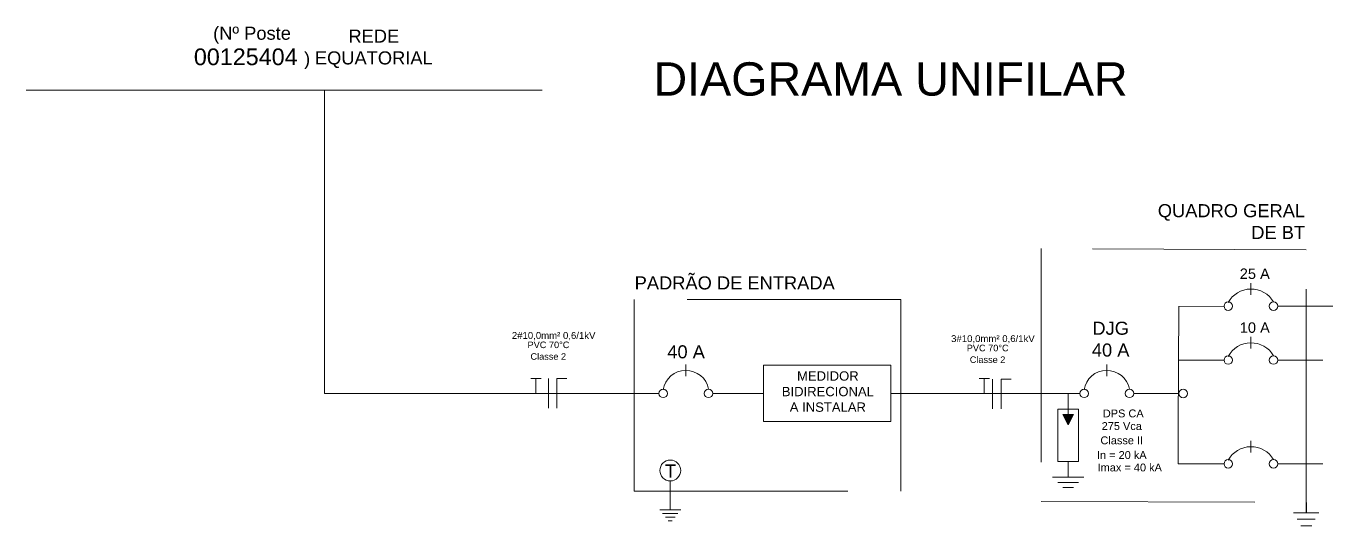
# Model space of a CAD drawing. Header units: centimetres. Extents: x -1416 to 19908, y -7962 to 7254.
# Drawn here: x 177.8 to 470, y -1658.2 to -1545.8 of the extents above; entities that cross this region are included whole.
import ezdxf
from ezdxf.enums import TextEntityAlignment as Align

# ---------------------------------------------------------------- set-up
doc = ezdxf.new("R2010")
doc.units = ezdxf.units.CM
doc.linetypes.add('ACAD_ISO03W100', pattern=[30, 12, -18])
doc.layers.get('0').update_dxf_attribs({"color": 4, "lineweight": 18})
for name, color, linetype, lineweight in [('H', 7, 'Continuous', 100), ('LINHA DE CHAMADA', 1, 'Continuous', 18), ('PDF_UNIFILAR', 7, 'Continuous', 15), ('TEXTO CAR1', 7, 'Continuous', 25), ('TXT-02', 7, 'Continuous', 20), ('WY-ELE-DIAGRAMA', 2, 'Continuous', 18)]:
    doc.layers.add(name, color=color, linetype=linetype, lineweight=lineweight)
doc.layers.add('PDF_DIAGRAMA', color=92, linetype='Continuous', lineweight=15, true_color=0x00dd00)
doc.styles.add('arial', font='arial.ttf')
doc.styles.add('Arial$001', font='arial.ttf', dxfattribs={"height": 4.378104})
doc.styles.add('STANDARD-0.1', font='arial.ttf', dxfattribs={"height": 0.1})
doc.styles.add('Style-Arial', font='arial.ttf')

msp = doc.modelspace()

# ---------------------------------------------------------------- hatches: boundary and pattern name
at = {"lineweight": 9}
msp.add_hatch(color=7, dxfattribs=at).paths.add_polyline_path([(410.73, -1633.11), (413.08, -1633.11), (411.9, -1635.46)])

# ---------------------------------------------------------------- linework, layer by layer
at = {"color": 7, "lineweight": 20}
for p, q in [((244.82, -1628.4), (244.82, -1560.23)), ((436.65, -1644.25), (436.59, -1635.66)), ((446.92, -1644.25), (436.65, -1644.25))]:
    msp.add_line(p, q, dxfattribs=at)
at = {"color": 7, "lineweight": 9}
for p, q in [((293.49, -1625.07), (291.17, -1625.07)), ((292.3, -1625.07), (292.3, -1628.4)), ((295.14, -1625.07), (295.14, -1631.74)), ((295.14, -1625.07), (295.14, -1631.74)), ((297.05, -1625.07), (297.05, -1631.74)), ((297.05, -1625.07), (297.05, -1631.74)), ((297.05, -1625.07), (299.32, -1625.07)), ((394.21, -1625.07), (391.89, -1625.07)), ((393.02, -1625.07), (393.02, -1628.4)), ((393.02, -1625.07), (393.02, -1628.4)), ((394.93, -1625.17), (394.93, -1631.84)), ((394.93, -1625.17), (394.93, -1631.84)), ((396.84, -1625.17), (396.84, -1631.84)), ((396.84, -1625.17), (396.84, -1631.84)), ((396.84, -1625.17), (399.11, -1625.17)), ((322.52, -1648.07), (322.52, -1654.61)), ((322.52, -1654.61), (320.15, -1654.61)), ((322.52, -1655.42), (320.79, -1655.42)), ((322.52, -1656.23), (321.44, -1656.23)), ((322.52, -1657.03), (322.08, -1657.03)), ((322.52, -1654.61), (324.89, -1654.61)), ((322.52, -1655.42), (324.25, -1655.42)), ((322.52, -1656.23), (323.61, -1656.23)), ((322.52, -1657.03), (322.96, -1657.03))]:
    msp.add_line(p, q, dxfattribs=at)
at = {"color": 7, "linetype": 'Continuous', "lineweight": 9}
for p, q in [((411.9, -1633.11), (411.9, -1628.41)), ((411.9, -1647.22), (411.9, -1643.7)), ((408.38, -1647.22), (415.43, -1647.22)), ((409.55, -1648.4), (414.26, -1648.4)), ((410.73, -1649.58), (413.08, -1649.58))]:
    msp.add_line(p, q, dxfattribs=at)
at = {"color": 7, "linetype": 'ACAD_ISO03W100', "lineweight": 9, "ltscale": 4}
for points in [[(405.82, -1595.86), (405.82, -1652.68), (465.39, -1652.93), (465.39, -1596.1)], [(314.4, -1607.28), (314.4, -1650.36), (374.31, -1650.36), (374.31, -1607.28)]]:
    msp.add_lwpolyline(points, close=True, dxfattribs=at)
at = {"color": 7, "linetype": 'Continuous', "lineweight": 9}
for points in [[(409.55, -1643.7), (409.55, -1631.94), (414.26, -1631.94), (414.26, -1643.7)], [(410.73, -1633.11), (413.08, -1633.11), (411.9, -1635.46)]]:
    msp.add_lwpolyline(points, close=True, dxfattribs=at)
for centre in [(447.88, -1608.8), (458.05, -1608.8), (447.88, -1620.9), (458.05, -1620.9), (320.94, -1628.4), (331.12, -1628.4), (415.5, -1628.4), (425.68, -1628.4), (437.73, -1628.41), (447.88, -1644.25), (458.05, -1644.25)]:
    msp.add_circle(centre, 0.954, dxfattribs=at)
at = {"color": 7, "lineweight": 9}
msp.add_circle((322.52, -1645.73), 2.34, dxfattribs=at)
for centre, radius, start, end in [((452.99, -1610.78), 5.85, 30.1193, 151.3418), ((452.99, -1622.88), 5.85, 30.1193, 151.3418), ((326.03, -1628.4), 5.18, 10.6197, 170.8415), ((420.59, -1628.4), 5.18, 10.6197, 170.8415), ((452.99, -1646.23), 5.85, 30.1193, 151.3418)]:
    msp.add_arc(centre, radius, start, end, dxfattribs=at)
at = {"layer": 'H', "lineweight": 0}
msp.add_lwpolyline([(177.79, -1560.23), (293.74, -1560.23)], dxfattribs=at)
at = {"layer": 'LINHA DE CHAMADA', "color": 7, "lineweight": 9}
for p, q in [((436.78, -1608.8), (436.65, -1635.69)), ((436.78, -1608.83), (446.92, -1608.8)), ((459.01, -1608.8), (590.14, -1608.69)), ((436.59, -1620.9), (446.92, -1620.9)), ((459.01, -1620.9), (469.12, -1620.9)), ((319.99, -1628.4), (244.82, -1628.4)), ((332.07, -1628.4), (343.5, -1628.4)), ((372.05, -1628.4), (414.55, -1628.4)), ((426.63, -1628.4), (436.71, -1628.4)), ((459.01, -1644.25), (469.12, -1644.25))]:
    msp.add_line(p, q, dxfattribs=at)
msp.add_lwpolyline([(372.05, -1622.06), (343.5, -1622.06), (343.5, -1634.75), (372.05, -1634.75)], close=True, dxfattribs=at)
at = {"layer": 'PDF_DIAGRAMA', "color": 7, "lineweight": 0}
for points in [[(462.55, -1655.27), (468.24, -1655.27)], [(463.36, -1656.69), (467.43, -1656.69)], [(464.17, -1658.21), (466.61, -1658.21)]]:
    msp.add_lwpolyline(points, dxfattribs=at)
at = {"layer": 'PDF_UNIFILAR', "color": 7, "lineweight": 25}
msp.add_lwpolyline([(465.39, -1652.93), (465.39, -1655.27)], dxfattribs=at)
at = {"layer": 'WY-ELE-DIAGRAMA', "color": 7, "lineweight": 9}
for p, q in [((452.97, -1603.62), (452.97, -1606.24)), ((452.97, -1615.72), (452.97, -1618.34)), ((326.03, -1621.92), (326.03, -1624.53)), ((420.59, -1621.92), (420.59, -1624.53)), ((452.97, -1639.07), (452.97, -1641.68))]:
    msp.add_line(p, q, dxfattribs=at)

# ---------------------------------------------------------------- texts
at = {"color": 7, "style": 'Arial$001'}
for s, height, p in [('2#10,0mm² 0,6/1kV', 1.5413, (286.93, -1616.15)), ('3#10,0mm² 0,6/1kV', 1.5413, (385.61, -1616.86)), ('PVC 70°C', 1.473, (290.46, -1618.22)), ('PVC 70°C', 1.473, (389.13, -1618.93)), ('Classe 2', 1.471, (291.12, -1620.84)), ('Classe 2', 1.471, (389.8, -1621.55))]:
    msp.add_text(s, height=height, dxfattribs=at).set_placement(p)
at = {"layer": 'TEXTO CAR1', "color": 7, "lineweight": 9, "style": 'Style-Arial'}
msp.add_text('DIAGRAMA UNIFILAR', height=7.5, dxfattribs=at).set_placement((318.75, -1561.46))
at = {"layer": 'TXT-02', "color": 7, "linetype": 'ByBlock', "lineweight": 9, "style": 'arial'}
msp.add_text('DPS CA', height=1.764, dxfattribs=at).set_placement((424.28, -1633.79), align=Align.CENTER)
at = {"layer": 'TXT-02', "color": 0, "linetype": 'ByBlock', "lineweight": 9, "style": 'arial'}
for s, p in [('275 Vca', (423.95, -1636.63)), ('Classe II', (423.95, -1639.84)), ('In = 20 kA', (423.95, -1643.14)), ('Imax = 40 kA', (425.74, -1645.94))]:
    msp.add_text(s, height=1.764, dxfattribs=at).set_placement(p, align=Align.CENTER)
at = {"layer": 'TXT-02', "color": 7, "lineweight": 9, "style": 'STANDARD-0.1'}
for s, insert, char_height, width, attachment_point in [('{\\H0.588x;(Nº Poste\\P\\H1.27551x;\\C256;00125404 \\H0.784x;\\C7;)}', (228.56, -1545.95), 5, 30, 2), ('REDE\\PEQUATORIAL', (255.92, -1546.6), 2.94, 18.9536, 2), ('QUADRO GERAL^JDE BT', (465.13, -1585.85), 2.94, 47.3191, 3), ('{PADRÃO DE ENTRADA}', (359.47, -1602.09), 2.94, 47.3191, 3), ('MEDIDOR BIDIRECIONAL \\PA INSTALAR', (357.92, -1628), 2.1, 30.6165, 5), ('{T}', (322.54, -1644.38), 2.94, 18.9536, 2)]:
    msp.add_mtext(s, dxfattribs=dict(at, insert=insert, char_height=char_height, width=width, attachment_point=attachment_point))
at = {"layer": 'TXT-02', "color": 0, "lineweight": 9, "attachment_point": 2, "style": 'STANDARD-0.1'}
for s, insert, char_height, width in [('25 A', (453.83, -1600.32), 2.352, 15.1629), ('DJG\\P40 A', (421.45, -1612.28), 2.94, 18.9536), ('10 A', (453.83, -1612.43), 2.352, 15.1629), ('40 A', (326.07, -1617.58), 2.94, 18.9536)]:
    msp.add_mtext(s, dxfattribs=dict(at, insert=insert, char_height=char_height, width=width))

doc.saveas('drawing.dxf')
